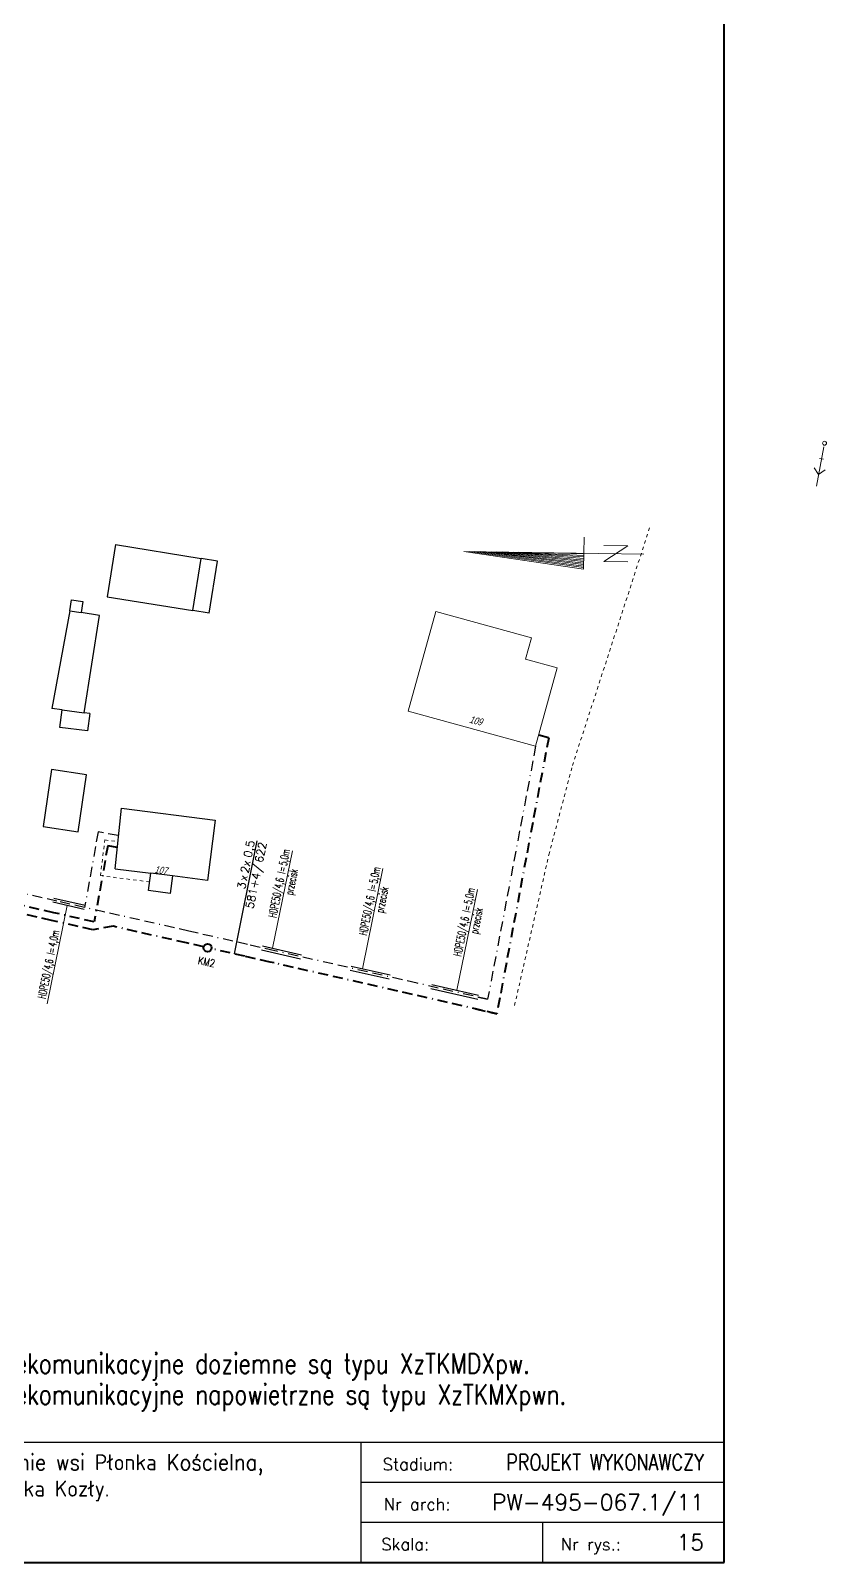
# Model space of a CAD drawing. Header units: millimetres. Extents: x 4848043 to 9699780, y 5827542 to 11659147.
# Drawn here: x 4850535.8 to 4850655.6, y 5827541.9 to 5827771.5 of the extents above; entities that cross this region are included whole.
import ezdxf
from ezdxf.enums import TextEntityAlignment as Align

# ---------------------------------------------------------------- set-up
doc = ezdxf.new("R2010")
doc.units = ezdxf.units.MM
doc.header["$MEASUREMENT"] = 0
for name, pattern in [('0', [0]), ('BORDER', [1.75, 0.5, -0.25, 0.5, -0.25, 0, -0.25]), ('BUD', [0]), ('BZN', [1, 0.5, -0.5]), ('GUZ', [1, 0.5, -0.5])]:
    doc.linetypes.add(name, pattern=pattern)
doc.layers.get('0').update_dxf_attribs({"lineweight": 18})
for name, color, linetype, lineweight in [('EADTD_T_0', 7, '0', 18), ('EBUPO_L_6', 7, '0', 18), ('EBUPP_L_1', 7, 'BUD', 18), ('EBUPP_L_3', 6, '0', 25), ('EUZPU_L_0', 7, 'GUZ', 18), ('TEL kable doziemne proj.', 32, 'BORDER', 30), ('TEL rury', 6, 'Continuous', 30), ('TEL rury opis', 6, 'Continuous', 20), ('TES kable doziemne proj.', 4, 'BORDER', 40), ('TES złącza projektowane', 4, 'Continuous', 40), ('UEEPA_T_6', 250, '0', 18)]:
    doc.layers.add(name, color=color, linetype=linetype, lineweight=lineweight)
for name, color, linetype in [('OPIS_KABLA', 30, 'Continuous'), ('OPIS_RURY', 6, 'Continuous'), ('RYS tabelki', 7, 'Continuous'), ('RYS tabelki - nr', 30, 'Continuous'), ('TES opisy kabli abon.', 30, 'Continuous'), ('TES opisy kabli rozdz.', 30, 'Continuous')]:
    doc.layers.add(name, color=color, linetype=linetype)
doc.styles.add('ROMANS', font='simplex.shx')
doc.styles.add('SIMPLEX', font='simplex.shx', dxfattribs={"width": 0.8, "height": 1.5})
doc.styles.get("Standard").update_dxf_attribs({"font": 'txt', "width": 0.8, "oblique": 15})

# ---------------------------------------------------------------- blocks, each defined once
blk = doc.blocks.new('TABELKA-NB')
blk.add_hatch(color=7).paths.add_polyline_path([(-171.14, 9.14), (-170.44, 8.43, 0.309602), (-169.95, 10.96, -0.359683), (-171.85, 12.32, 0.701916), (-173.65, 8.42), (-172.95, 9.14, -2.418912)])
h = blk.add_hatch(color=7)
edge = h.paths.add_edge_path()
edge.add_line((-161.12, 11.22), (-161.12, 11.92))
edge.add_line((-161.12, 11.92), (-162.01, 11.92))
edge.add_line((-162.01, 11.92), (-162.01, 11.22))
edge.add_line((-162.01, 11.22), (-162.33, 11.22))
edge.add_line((-162.33, 11.22), (-162.33, 10.46))
edge.add_line((-162.33, 10.46), (-162.01, 10.46))
edge.add_line((-162.01, 10.46), (-162.01, 9.07))
edge.add_spline(control_points=[(-162.01, 9.07), (-162.01, 9.01), (-161.99, 8.84), (-161.83, 8.55), (-161.58, 8.5), (-161.45, 8.5)], knot_values=[0, 0, 0, 0, 0.176852, 0.524045, 0.890102, 0.890102, 0.890102, 0.890102], degree=3, periodic=0)
edge.add_line((-161.45, 8.5), (-160.74, 8.5))
edge.add_line((-160.74, 8.5), (-160.74, 9.26))
edge.add_line((-160.74, 9.26), (-160.93, 9.26))
edge.add_spline(control_points=[(-160.93, 9.26), (-160.99, 9.26), (-161.11, 9.28), (-161.12, 9.4), (-161.12, 9.45)], knot_values=[0, 0, 0, 0, 0.165739, 0.306069, 0.306069, 0.306069, 0.306069], degree=3, periodic=0)
edge.add_line((-161.12, 9.45), (-161.12, 10.46))
edge.add_line((-161.12, 10.46), (-160.74, 10.46))
edge.add_line((-160.74, 10.46), (-160.74, 11.22))
edge.add_line((-160.74, 11.22), (-161.12, 11.22))
h = blk.add_hatch(color=7)
edge = h.paths.add_edge_path()
edge.add_line((-159.22, 11.01), (-159.22, 12.36))
edge.add_line((-159.22, 12.36), (-160.11, 12.36))
edge.add_line((-160.11, 12.36), (-160.11, 8.5))
edge.add_line((-160.11, 8.5), (-159.22, 8.5))
edge.add_line((-159.22, 8.5), (-159.22, 8.72))
edge.add_ellipse((-158.49, 9.86), major_axis=(0, 1.4), ratio=0.904585, start_angle=144.7572, end_angle=395.2428)
edge = h.paths.add_edge_path(flags=16)
edge.add_ellipse((-158.7, 9.86), major_axis=(0, 0.729), ratio=0.7731, start_angle=0, end_angle=360)
h = blk.add_hatch(color=7)
edge = h.paths.add_edge_path()
edge.add_line((-150.87, 12.36), (-151.75, 12.36))
edge.add_line((-151.75, 12.36), (-151.75, 11.01))
edge.add_ellipse((-152.48, 9.86), major_axis=(0, 1.4), ratio=0.904585, start_angle=-35.2428, end_angle=215.2428)
edge.add_line((-151.75, 8.72), (-151.75, 8.5))
edge.add_line((-151.75, 8.5), (-150.87, 8.5))
edge.add_line((-150.87, 8.5), (-150.87, 12.36))
edge = h.paths.add_edge_path(flags=16)
edge.add_ellipse((-152.28, 9.86), major_axis=(0, 0.729), ratio=0.7731, start_angle=0, end_angle=360, ccw=False)
h = blk.add_hatch(color=7)
edge = h.paths.add_edge_path()
edge.add_spline(control_points=[(-167.71, 10.08), (-167.71, 10.2), (-167.71, 10.43), (-167.35, 10.57), (-167.02, 10.42), (-167.02, 10.22), (-167.02, 10.15)], knot_values=[0, 0, 0, 0, 0.31784, 0.634784, 0.982228, 1.196696, 1.196696, 1.196696, 1.196696], degree=3, periodic=0)
edge.add_line((-167.02, 10.15), (-167.02, 8.5))
edge.add_line((-167.02, 8.5), (-166.13, 8.5))
edge.add_line((-166.13, 8.5), (-166.13, 10.34))
edge.add_spline(control_points=[(-166.13, 10.34), (-166.13, 10.45), (-166.13, 10.75), (-166.37, 11.1), (-166.8, 11.3), (-167.24, 11.28), (-167.59, 11.07), (-167.72, 10.91), (-167.78, 10.84)], knot_values=[0, 0, 0, 0, 0.342028, 0.881591, 1.168596, 1.742988, 2.104188, 2.361749, 2.361749, 2.361749, 2.361749], degree=3, periodic=0)
edge.add_line((-167.78, 10.84), (-167.78, 11.22))
edge.add_line((-167.78, 11.22), (-168.6, 11.22))
edge.add_line((-168.6, 11.22), (-168.6, 8.5))
edge.add_line((-168.6, 8.5), (-167.71, 8.5))
edge.add_line((-167.71, 8.5), (-167.71, 10.08))
h = blk.add_hatch(color=7)
edge = h.paths.add_edge_path()
edge.add_arc((-164.12, 9.67), 0.57, 181.1388, 334.3606)
edge.add_line((-163.6, 9.42), (-162.8, 9.26))
edge.add_ellipse((-164.15, 9.86), major_axis=(-1.48, 0), ratio=0.962713, start_angle=172.1509, end_angle=515.4903, ccw=False)
edge.add_line((-162.68, 9.66), (-164.69, 9.66))
h.paths.add_polyline_path([(-163.58, 10.09), (-164.72, 10.09, -0.952849)], flags=16)
h = blk.add_hatch(color=7)
edge = h.paths.add_edge_path()
edge.add_line((-155.8, 11.22), (-156.69, 11.22))
edge.add_line((-156.69, 11.22), (-156.69, 9.39))
edge.add_spline(control_points=[(-156.69, 9.39), (-156.69, 8.88), (-155.49, 8.01), (-154.28, 8.88), (-154.28, 9.39)], knot_values=[0, 0, 0, 0, 1.525958, 3.058911, 3.058911, 3.058911, 3.058911], degree=3, periodic=0)
edge.add_line((-154.28, 9.39), (-154.28, 11.22))
edge.add_line((-154.28, 11.22), (-155.17, 11.22))
edge.add_line((-155.17, 11.22), (-155.17, 9.51))
edge.add_spline(control_points=[(-155.17, 9.51), (-155.17, 9.36), (-155.5, 8.99), (-155.8, 9.36), (-155.8, 9.51)], knot_values=[0, 0, 0, 0, 0.472662, 0.925079, 0.925079, 0.925079, 0.925079], degree=3, periodic=0)
edge.add_line((-155.8, 9.51), (-155.8, 11.22))
for p, q in [((-185, 15), (0, 15)), ((-185, 15), (-185, 0)), ((-140.18, 15), (-140.18, 0)), ((-45.37, 15), (-45.37, 0)), ((0, 0), (0, 15)), ((-45.37, 10), (0, 10)), ((-45.37, 5), (0, 5)), ((-22.69, 5), (-22.69, 0)), ((-185, 0), (0, 0))]:
    blk.add_line(p, q)
at = {"color": 7}
for p, q in [((-171.36, 13.77), (-170.79, 13.36)), ((-171.34, 13.66), (-170.91, 13.35)), ((-169.29, 12.3), (-168.72, 11.89)), ((-169.27, 12.18), (-168.83, 11.87)), ((-162.01, 11.92), (-161.12, 11.92)), ((-162.01, 11.92), (-162.01, 11.22)), ((-161.12, 11.92), (-161.12, 11.22)), ((-160.11, 12.36), (-159.22, 12.36)), ((-160.11, 12.36), (-160.11, 8.5)), ((-159.22, 12.36), (-159.22, 11.01)), ((-150.87, 12.36), (-151.75, 12.36)), ((-151.75, 12.36), (-151.75, 11.01)), ((-150.87, 12.36), (-150.87, 8.5)), ((-168.6, 11.22), (-167.78, 11.22)), ((-168.6, 11.22), (-168.6, 8.5)), ((-167.78, 11.22), (-167.78, 10.84)), ((-167.71, 8.5), (-167.71, 10.08)), ((-167.02, 8.5), (-167.02, 10.15)), ((-166.13, 8.5), (-166.13, 10.34)), ((-164.72, 10.09), (-163.58, 10.09)), ((-164.69, 9.66), (-162.68, 9.66)), ((-162.33, 11.22), (-162.33, 10.46)), ((-162.01, 11.22), (-162.33, 11.22)), ((-162.33, 10.46), (-162.01, 10.46)), ((-162.01, 10.46), (-162.01, 9.07)), ((-161.12, 11.22), (-160.74, 11.22)), ((-160.74, 10.46), (-161.12, 10.46)), ((-161.12, 10.46), (-161.12, 9.45)), ((-160.74, 11.22), (-160.74, 10.46)), ((-156.69, 11.22), (-156.69, 9.39)), ((-155.8, 11.22), (-156.69, 11.22)), ((-155.8, 9.51), (-155.8, 11.22)), ((-155.17, 11.22), (-154.28, 11.22)), ((-155.17, 9.51), (-155.17, 11.22)), ((-154.28, 11.22), (-154.28, 9.39)), ((-173.65, 8.42), (-172.95, 9.14)), ((-171.14, 9.14), (-170.44, 8.43)), ((-168.6, 8.5), (-167.71, 8.5)), ((-167.02, 8.5), (-166.13, 8.5)), ((-162.8, 9.26), (-163.6, 9.42)), ((-160.74, 8.5), (-161.45, 8.5)), ((-160.93, 9.26), (-160.74, 9.26)), ((-160.74, 9.26), (-160.74, 8.5)), ((-160.11, 8.5), (-159.22, 8.5)), ((-159.22, 8.5), (-159.22, 8.72)), ((-151.75, 8.5), (-151.75, 8.72)), ((-150.87, 8.5), (-151.75, 8.5))]:
    blk.add_line(p, q, dxfattribs=at)
blk.add_lwpolyline([(-166.13, 10.53), (-166.13, 10.53)], dxfattribs=at)
for centre, radius, start, end in [((-170.08, 12.78), 1.62, 142.4929, 326.7555), ((-170.08, 12.78), 1.54, 145.3604, 323.8879), ((-172.04, 10.04), 2.28, 85.039, 225.3015), ((-170.08, 12.78), 1.83, 194.7484, 273.8795), ((-170.08, 12.78), 1, 145.7526, 323.4957), ((-170.08, 12.78), 0.922, 140.8806, 328.3678), ((-172.04, 10.04), 1.28, 314.864, 225.0214), ((-172.04, 10.04), 2.28, 314.7785, 23.5889), ((-164.15, 10.06), 0.57, 2.7662, 177.2338), ((-164.12, 9.67), 0.57, 181.1388, 334.3606)]:
    blk.add_arc(centre, radius, start, end, dxfattribs=at)
for centre, major_axis, ratio, start_param, end_param in [((-164.15, 9.86), (-1.48, 0), 0.962713, 3.0046, 8.997003), ((-158.49, 9.86), (0, 1.4), 0.904585, 2.52649, 6.898288)]:
    blk.add_ellipse(centre, major_axis=major_axis, ratio=ratio, start_param=start_param, end_param=end_param, dxfattribs=at)
blk.add_ellipse((-158.7, 9.86), major_axis=(0, 0.729), ratio=0.7731, dxfattribs=at)
at = {"color": 7, "extrusion": (0, 0, -1)}
blk.add_ellipse((-152.48, 9.86), major_axis=(0, 1.4), ratio=0.904585, start_param=2.52649, end_param=6.898288, dxfattribs=at)
blk.add_ellipse((-152.28, 9.86), major_axis=(0, 0.729), ratio=0.7731, dxfattribs=at)
at = {"color": 7}
for points in [[(-167.78, 10.84), (-167.6, 11.03), (-167.29, 11.22), (-166.72, 11.25), (-166.46, 11.12), (-166.16, 10.68), (-166.13, 10.34)], [(-167.71, 10.08), (-167.65, 10.39), (-167.36, 10.52), (-167.05, 10.36), (-167.02, 10.15)]]:
    blk.add_spline(points, degree=3, dxfattribs=at)
for points, start_tangent, end_tangent in [([(-162.01, 9.07), (-161.99, 8.89), (-161.81, 8.6), (-161.45, 8.5)], (0, -1), (1, 0)), ([(-160.93, 9.26), (-161.09, 9.31), (-161.12, 9.45)], (-1, 0), (0, 1)), ([(-156.69, 9.39), (-155.49, 8.44), (-154.28, 9.39)], (0, -1), (0, 1)), ([(-155.8, 9.51), (-155.5, 9.18), (-155.17, 9.51)], (0, -1), (0, 1))]:
    blk.add_spline(points, degree=3, dxfattribs=dict(at, start_tangent=start_tangent, end_tangent=end_tangent))
at = {"style": 'ROMANS'}
blk.add_text('Obiekt:', height=1.5, dxfattribs=at).set_placement((-138.18, 11.51))
for s, p in [('Stadium:', (-38.25, 11.5)), ('Nr arch:', (-38.35, 6.5)), ('Skala:', (-39.83, 1.5)), ('Nr rys.:', (-16.64, 1.5))]:
    blk.add_text(s, height=1.5, dxfattribs=at).set_placement(p, align=Align.CENTER)
at = {"style": 'SIMPLEX', "width": 0.7}
for s, p in [('NETBUD Sp. z o.o. 00-854 Warszawa', (-162.59, 4.91)), ('Aleja Jana Pawła II 23', (-162.59, 1.61))]:
    blk.add_text(s, height=2, dxfattribs=at).set_placement(p, align=Align.CENTER)
at = {"style": 'SIMPLEX', "width": 0.9}
for tag, p in [('OBIEKT1', (-129.06, 11.51)), ('OBIEKT2', (-129.06, 8.21)), ('OBIEKT3', (-129.06, 4.91)), ('OBIEKT4', (-129.06, 1.61))]:
    blk.add_attdef(tag, p, '', height=2, dxfattribs=at)
at = {"style": 'SIMPLEX', "width": 0.8}
blk.add_attdef('STADIUM', text='', height=2, dxfattribs=at).set_placement((-2.5, 11.5), align=Align.RIGHT)
at = {"style": 'SIMPLEX'}
for tag, p in [('NR_ARCH', (-2.5, 6.5)), ('SKALA', (-24.69, 1.5))]:
    blk.add_attdef(tag, text='', height=2, dxfattribs=at).set_placement(p, align=Align.RIGHT)
at = {"layer": 'RYS tabelki - nr', "style": 'SIMPLEX'}
blk.add_attdef('RYS', text='', height=2, dxfattribs=at).set_placement((-2.5, 1.5), align=Align.RIGHT)
blk = doc.blocks.new('SLS')
at = {"color": 0}
blk.add_circle((0, 0), 0.25, dxfattribs=at)
blk.add_circle((0, 0), 0.25, dxfattribs=at)
blk = doc.blocks.new('PSN')
at = {"color": 0}
for p, q in [((1.97572, 0.247525), (1.97572, -0.252475)), ((3.97572, -0.002475), (3.26862, 0.704625)), ((0.47572, -0.002475), (5.47572, -0.002475)), ((3.97572, -0.002475), (3.26862, -0.709575))]:
    blk.add_line(p, q, dxfattribs=at)
blk = doc.blocks.new('TE_SLAP')
blk.add_circle((0, 0), 0.5)
blk = doc.blocks.new('KIER_PLN2')
for p, q in [((0.34, 24.46), (-1.66, -5.54)), ((0.34, 24.46), (-1.66, -5.54)), ((0.34, 23.09), (-1.47, -5.54)), ((0.34, -20.54), (0.34, 24.46)), ((0.34, 21.71), (-1.28, -5.54)), ((0.34, 20.34), (-1.09, -5.54)), ((0.34, 18.96), (-0.9, -5.54)), ((0.34, 17.59), (-0.71, -5.54)), ((0.34, 16.21), (-0.52, -5.54)), ((0.34, 14.84), (-0.33, -5.54)), ((0.34, 13.46), (-0.14, -5.54)), ((0.34, 12.09), (0.05, -5.54)), ((0.34, 10.71), (0.24, -5.54)), ((-1.66, -5.54), (2.34, -5.54)), ((-0.66, -16.54), (-0.66, -10.54)), ((-0.66, -10.54), (1.34, -16.54)), ((1.34, -16.54), (1.34, -10.54))]:
    blk.add_line(p, q)
blk = doc.blocks.new('OB')
at = {"style": 'ROMANS', "width": 0.6}
blk.add_text('l=', height=2, dxfattribs=at).set_placement((9.86, 0.18))
for tag, p in [('OB_TYP', (8.68, 0.18)), ('OB_SW', (11.54, -2.76))]:
    blk.add_attdef(tag, text='', height=2, dxfattribs=at).set_placement(p, align=Align.RIGHT)
blk.add_attdef('OB_DL', (11.91, 0.18), '', height=2, dxfattribs=at)
blk = doc.blocks.new('KB-IWP')
at = {"style": 'SIMPLEX'}
for p in [(-1.22, 0.25), (0.64, 0.25)]:
    blk.add_text('x', height=1, dxfattribs=at).set_placement(p, align=Align.RIGHT)
at = {"style": 'SIMPLEX', "flags": 1}
blk.add_attdef('TYP-KAB', text='', height=0.5, dxfattribs=at).set_placement((-6.02, 0.25), align=Align.RIGHT)
at = {"style": 'SIMPLEX'}
for tag, p in [('POJ-KAB', (-2.13, 0.25)), ('DL-KAB', (-0.62, -1.25))]:
    blk.add_attdef(tag, text='', height=1, dxfattribs=at).set_placement(p, align=Align.RIGHT)
for tag, p in [('KONS-KAB', (-0.52, 0.25)), ('SR-ZYL', (2.12, 0.25)), ('SEP', (-0.02, -1.25))]:
    blk.add_attdef(tag, text='', height=1, dxfattribs=at).set_placement(p, align=Align.CENTER)
at = {"style": 'SIMPLEX', "flags": 1}
blk.add_attdef('REJ-SZAF', (6.39, 0.25), '', height=0.5, dxfattribs=at)
at = {"style": 'SIMPLEX'}
blk.add_attdef('DL-MON', (0.7, -1.25), '', height=1, dxfattribs=at)

msp = doc.modelspace()

# ---------------------------------------------------------------- linework, layer by layer
at = {"layer": 'EBUPO_L_6', "linetype": 'BZN'}
for p, q in [((4850546.3, 5827644.83), (4850546.98, 5827650.18)), ((4850546.98, 5827650.18), (4850548.96, 5827649.93)), ((4850553.7, 5827643.89), (4850546.3, 5827644.83))]:
    msp.add_line(p, q, dxfattribs=at)
at = {"layer": 'EBUPP_L_1', "linetype": 'BUD'}
for p, q in [((4850596.61, 5827684.42), (4850592.44, 5827669.48)), ((4850610.93, 5827680.51), (4850596.61, 5827684.42)), ((4850610.04, 5827677.3), (4850610.93, 5827680.51)), ((4850614.79, 5827676), (4850610.04, 5827677.3)), ((4850611.57, 5827664.25), (4850614.79, 5827676)), ((4850592.44, 5827669.48), (4850611.57, 5827664.25))]:
    msp.add_line(p, q, dxfattribs=at)
at = {"layer": 'EBUPP_L_3', "linetype": '0'}
for p, q in [((4850548.56, 5827694.48), (4850547.3, 5827686.65)), ((4850548.56, 5827694.48), (4850561.42, 5827692.4)), ((4850560.15, 5827684.57), (4850561.42, 5827692.4)), ((4850563.86, 5827691.99), (4850561.42, 5827692.4)), ((4850562.6, 5827684.17), (4850563.86, 5827691.99)), ((4850547.3, 5827686.65), (4850560.15, 5827684.57)), ((4850541.71, 5827684.55), (4850539.05, 5827669.87)), ((4850541.71, 5827684.55), (4850541.98, 5827686.2)), ((4850541.71, 5827684.55), (4850543.43, 5827684.27)), ((4850541.98, 5827686.2), (4850543.69, 5827685.92)), ((4850543.69, 5827685.92), (4850543.43, 5827684.27)), ((4850546.15, 5827683.86), (4850543.43, 5827684.27)), ((4850562.6, 5827684.17), (4850560.15, 5827684.57)), ((4850543.87, 5827669.26), (4850546.15, 5827683.86)), ((4850540.57, 5827669.68), (4850539.05, 5827669.87)), ((4850540.25, 5827667.04), (4850540.57, 5827669.68)), ((4850540.57, 5827669.68), (4850543.87, 5827669.26)), ((4850544.73, 5827669.15), (4850543.87, 5827669.26)), ((4850544.73, 5827669.15), (4850544.39, 5827666.53)), ((4850544.39, 5827666.53), (4850540.25, 5827667.04)), ((4850538.98, 5827660.73), (4850537.72, 5827652.18)), ((4850544.23, 5827659.95), (4850538.98, 5827660.73)), ((4850542.96, 5827651.41), (4850544.23, 5827659.95)), ((4850548.54, 5827645.87), (4850549.48, 5827654.97)), ((4850549.48, 5827654.97), (4850563.54, 5827653.15)), ((4850537.72, 5827652.18), (4850542.96, 5827651.41)), ((4850563.54, 5827653.15), (4850562.37, 5827644.12)), ((4850548.54, 5827645.87), (4850553.87, 5827645.2)), ((4850553.53, 5827642.58), (4850553.87, 5827645.2)), ((4850557.11, 5827644.79), (4850553.87, 5827645.2)), ((4850557.11, 5827644.79), (4850556.78, 5827642.17)), ((4850562.37, 5827644.12), (4850557.11, 5827644.79)), ((4850556.78, 5827642.17), (4850553.53, 5827642.58))]:
    msp.add_line(p, q, dxfattribs=at)
at = {"layer": 'EUZPU_L_0', "linetype": 'GUZ'}
for p, q in [((4850617.08, 5827661.33), (4850628.67, 5827697.02)), ((4850613.55, 5827647.96), (4850617.08, 5827661.33)), ((4850608.41, 5827625.37), (4850613.55, 5827647.96))]:
    msp.add_line(p, q, dxfattribs=at)
at = {"layer": 'TEL kable doziemne proj.', "ltscale": 3}
for p, q in [((4850545.96, 5827651.4), (4850543.93, 5827640.06)), ((4850548.97, 5827650.86), (4850545.96, 5827651.4))]:
    msp.add_line(p, q, dxfattribs=at)
for points in [[(4850611.57, 5827664.25), (4850604.37, 5827626.29), (4850602.93, 5827626.62), (4850604.37, 5827626.29), (4850593.78, 5827628.71)], [(4850539.79, 5827641.01), (4850533.7, 5827642.39), (4850517.9, 5827645.99), (4850503.87, 5827649.19), (4850471.46, 5827656.56), (4850466.62, 5827657.66)], [(4850559.59, 5827636.5), (4850539.79, 5827641.01)], [(4850572.44, 5827633.57), (4850568.36, 5827634.5), (4850559.59, 5827636.5)], [(4850593.78, 5827628.71), (4850572.74, 5827633.5), (4850572.44, 5827633.57)]]:
    msp.add_lwpolyline(points, dxfattribs=at)
at = {"layer": 'TEL rury'}
for p, q in [((4850543.87, 5827639.77), (4850539.19, 5827640.84)), ((4850544, 5827640.36), (4850539.32, 5827641.42)), ((4850570.46, 5827633.71), (4850576.31, 5827632.38)), ((4850570.59, 5827634.3), (4850576.44, 5827632.97)), ((4850583.89, 5827631.27), (4850589.74, 5827629.94)), ((4850583.76, 5827630.68), (4850589.61, 5827629.35)), ((4850595.85, 5827627.93), (4850602.88, 5827626.33)), ((4850595.99, 5827628.51), (4850603.01, 5827626.92))]:
    msp.add_line(p, q, dxfattribs=at)
at = {"layer": 'TEL rury opis'}
for p, q in [((4850572.13, 5827633.95), (4850575.09, 5827648.57)), ((4850585.62, 5827630.88), (4850588.67, 5827645.9)), ((4850599.76, 5827627.65), (4850602.83, 5827642.76)), ((4850538.33, 5827625.6), (4850541.32, 5827640.35))]:
    msp.add_line(p, q, dxfattribs=at)
at = {"layer": 'TES kable doziemne proj.', "ltscale": 3}
msp.add_line((4850548.87, 5827649.05), (4850547.41, 5827649.31), dxfattribs=at)
for points in [[(4850612.03, 5827665.93), (4850613.52, 5827665.51), (4850605.75, 5827624.13), (4850602.53, 5827624.87), (4850605.75, 5827624.13), (4850593.08, 5827627.02)], [(4850539.32, 5827639.27), (4850533.3, 5827640.64), (4850524.93, 5827642.54), (4850521.85, 5827642.01), (4850517.23, 5827643.06), (4850508.93, 5827644.96), (4850505.86, 5827644.43), (4850484.12, 5827649.38), (4850481.04, 5827648.85), (4850470.26, 5827651.3), (4850466.15, 5827652.23)], [(4850539, 5827638.11), (4850533.04, 5827639.47), (4850524.75, 5827641.35), (4850521.67, 5827640.82), (4850516.97, 5827641.89), (4850508.9, 5827643.74), (4850505.83, 5827643.21), (4850483.75, 5827648.23), (4850480.67, 5827647.7), (4850470, 5827650.13), (4850466.05, 5827651.03)], [(4850547.41, 5827649.31), (4850545.37, 5827637.89), (4850539.32, 5827639.27)], [(4850559.21, 5827634.74), (4850548.24, 5827637.24), (4850545.16, 5827636.71), (4850539, 5827638.11)], [(4850561.8, 5827634.15), (4850559.21, 5827634.74)], [(4850571.74, 5827631.88), (4850567.96, 5827632.74), (4850562.97, 5827633.88)], [(4850593.08, 5827627.02), (4850572.34, 5827631.74), (4850571.74, 5827631.88)]]:
    msp.add_lwpolyline(points, dxfattribs=at)
at = {"layer": 'TES opisy kabli rozdz.'}
msp.add_line((4850569.77, 5827650.03), (4850566.34, 5827633.11), dxfattribs=at)
at = {"layer": 'TES złącza projektowane', "color": 0}
for p, q in [((4850639.81, 5827541.86), (4850639.81, 5828446.35)), ((4849348.27, 5827541.86), (4850639.81, 5827541.86))]:
    msp.add_line(p, q, dxfattribs=at)

# ---------------------------------------------------------------- block references
at = {"linetype": 'Continuous', "xscale": 1.199999999999999, "yscale": 0.6, "zscale": 1.199999999999999, "rotation": 89.17478727465868}
msp.add_blockref('KIER_PLN2', (4850615.46, 5827692.83), dxfattribs=at)
at = {"layer": 'RYS tabelki'}
ref = msp.add_blockref('TABELKA-NB', (4850639.81, 5827541.86), dxfattribs=dict(at, xscale=1.200000000000001, yscale=1.200000000000001, zscale=1.200000000000001))
ref.add_attrib('OBIEKT1', 'Budowa sieci telefonicznej w rejonie wsi Płonka Kościelna, ', (4850484.94, 5827555.67), dxfattribs={"layer": '0', "height": 2.4, "style": 'SIMPLEX', "width": 0.9})
ref.add_attrib('OBIEKT2', 'Teren gm. Łapy. Obszar ONU Płonka Kozły.', (4850484.94, 5827551.71), dxfattribs={"layer": '0', "height": 2.4, "style": 'SIMPLEX', "width": 0.9})
ref.add_attrib('STADIUM', 'PROJEKT WYKONAWCZY', dxfattribs={"layer": '0', "height": 2.4, "style": 'SIMPLEX', "width": 0.8}).set_placement((4850636.81, 5827555.66), align=Align.RIGHT)
ref.add_attrib('RYS', '15', dxfattribs={"layer": 'RYS tabelki - nr', "height": 2.4, "style": 'SIMPLEX'}).set_placement((4850636.81, 5827543.66), align=Align.RIGHT)
ref.add_attrib('NR_ARCH', 'PW-495-067.1/11', dxfattribs={"layer": '0', "height": 2.4, "style": 'SIMPLEX'}).set_placement((4850636.81, 5827549.66), align=Align.RIGHT)
at = {"layer": 'TEL rury opis'}
for p, xscale, yscale, zscale, rotation, values in [((4850572.93, 5827639.23), 0.6, 0.6, 0.6, 78.53388413684273, {'OB_TYP': 'HDPE50/4,6', 'OB_DL': '5,0m', 'OB_SW': 'przecisk'}), ((4850586.5, 5827636.56), 0.6, 0.6, 0.6, 78.53388413684273, {'OB_TYP': 'HDPE50/4,6', 'OB_DL': '5,0m', 'OB_SW': 'przecisk'}), ((4850600.66, 5827633.42), 0.5999999999999995, 0.5999999999999995, 0.5999999999999995, 78.53388413684263, {'OB_TYP': 'HDPE50/4,6', 'OB_DL': '5,0m', 'OB_SW': 'przecisk'}), ((4850538.35, 5827627.06), 0.5999999999999998, 0.5999999999999998, 0.5999999999999998, 78.53388413021715, {'OB_TYP': 'HDPE50/4,6', 'OB_DL': '4,0m'})]:
    msp.add_blockref('OB', p, dxfattribs=dict(at, xscale=xscale, yscale=yscale, zscale=zscale, rotation=rotation)).add_auto_attribs(values)
at = {"layer": 'TES opisy kabli abon.', "linetype": 'Continuous', "xscale": 1.199999999727945, "yscale": 1.199999999727945, "zscale": 1.199999999727945, "rotation": 78.5338841302297}
msp.add_blockref('KB-IWP', (4850568.99, 5827646.17), dxfattribs=at).add_auto_attribs({'POJ-KAB': '3', 'KONS-KAB': '2', 'DL-KAB': '581+4', 'DL-MON': '622', 'SR-ZYL': '0,5', 'SEP': '/'})
at = {"layer": 'TES złącza projektowane', "xscale": 1.2, "yscale": 1.2, "zscale": 1.2, "rotation": 88.97723720235952}
msp.add_blockref('TE_SLAP', (4850562.38, 5827634.01), dxfattribs=at)
at = {"layer": 'UEEPA_T_6'}
for name, xscale, yscale, zscale, rotation in [('PSN', 1.200000000240263, 1.200000000240263, 1.200000000240263, 259.2972372073272), ('SLS', 1.2, 1.2, 1.2, 88.97723720235952)]:
    msp.add_blockref(name, (4850654.88, 5827709.68), dxfattribs=dict(at, xscale=xscale, yscale=yscale, zscale=zscale, rotation=rotation))

# ---------------------------------------------------------------- texts
at = {"layer": 'EADTD_T_0', "char_height": 1.08, "attachment_point": 8, "line_spacing_factor": 0.82}
for s, insert, rotation in [('109', (4850602.49, 5827667.53), 346.8323), ('107', (4850555.32, 5827645.1), 352.7762)]:
    msp.add_mtext(s, dxfattribs=dict(at, insert=insert, rotation=rotation))
at = {"layer": 'OPIS_KABLA', "style": 'SIMPLEX', "width": 0.8}
for s, p in [('Projektowane kable telekomunikacyjne doziemne są typu XzTKMDXpw.', (4850496.65, 5827570.18)), ('Projektowane kable telekomunikacyjne napowietrzne są typu XzTKMXpwn.', (4850496.65, 5827565.55))]:
    msp.add_text(s, height=3, rotation=359.9998, dxfattribs=at).set_placement(p)
at = {"layer": 'OPIS_RURY', "style": 'SIMPLEX', "width": 0.8}
msp.add_text('KM2', height=1.152, rotation=348.5339, dxfattribs=at).set_placement((4850560.85, 5827631.58))

doc.saveas('drawing.dxf')
